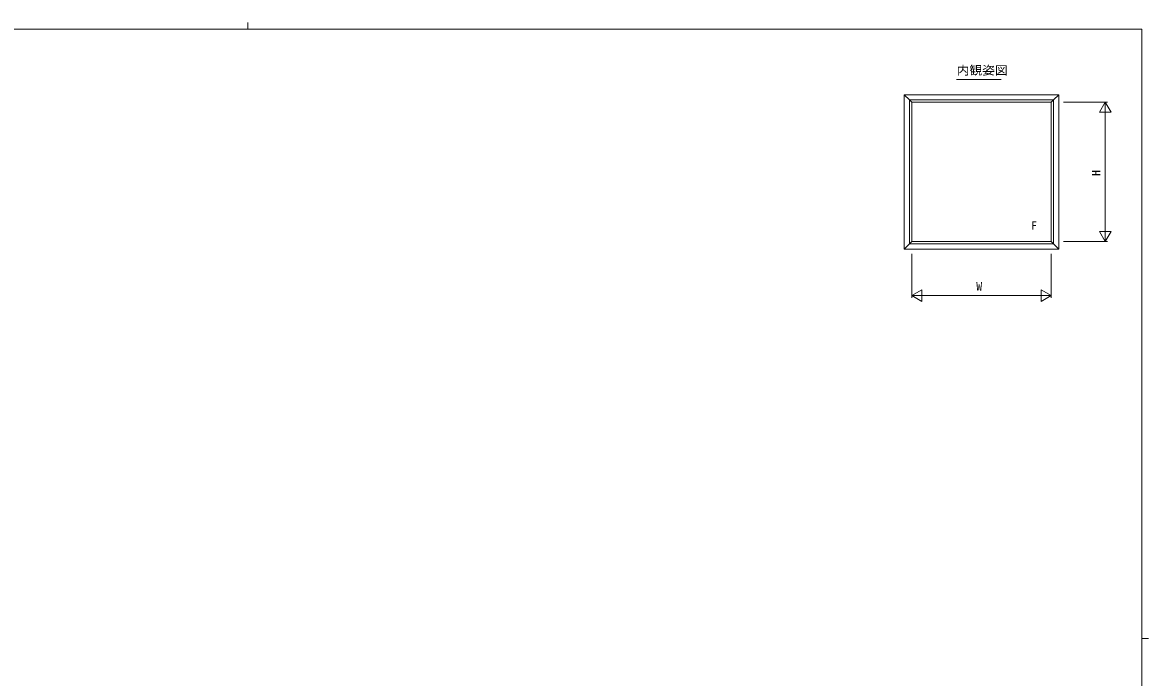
# Model space of a CAD drawing. Units: millimetres on the paper. Extents: x -420 to 373, y -297 to 267.
# Drawn here: x -129.6 to 355.1, y -14.9 to 267.2 of the extents above; entities that cross this region are included whole.
import ezdxf
from ezdxf.enums import TextEntityAlignment as Align

# ---------------------------------------------------------------- set-up
doc = ezdxf.new("R2010")
doc.units = ezdxf.units.MM
for name, color, linetype, lineweight in [('0-1_YKK_ZWAK', 7, 'Continuous', 9), ('0-3_YKK_12', 2, 'Continuous', 9), ('0-4_YKK_D', 6, 'Continuous', 9), ('0-5_YKK_A1', 4, 'Continuous', 9)]:
    doc.layers.add(name, color=color, linetype=linetype, lineweight=lineweight)
doc.layers.add('0-2_USER1', color=3, linetype='Continuous')
doc.styles.add('ＭＳ ゴシック', font='')
doc.styles.get('ＭＳ ゴシック').set_extended_font_data('MS Gothic')

msp = doc.modelspace()

# ---------------------------------------------------------------- linework, layer by layer
at = {"layer": '0-1_YKK_ZWAK'}
for p, q in [((-32.686, 267.2), (-32.686, 264.4)), ((352.3, 264.4), (-417.7, 264.4)), ((352.3, 264.4), (352.3, -260.6)), ((352.3, 1.9), (355.1, 1.9))]:
    msp.add_line(p, q, dxfattribs=at)
at = {"layer": '0-3_YKK_12'}
msp.add_line((272.495, 242.638), (291.695, 242.638), dxfattribs=at)
at = {"layer": '0-4_YKK_D'}
for p, q in [((318.496, 232.859), (337.496, 232.859)), ((336.496, 232.859), (333.996, 228.529)), ((336.496, 232.859), (338.996, 228.529)), ((336.496, 232.859), (336.496, 224.199)), ((333.996, 228.529), (338.996, 228.529)), ((336.496, 177.859), (336.496, 227.859)), ((336.496, 172.859), (336.496, 181.519)), ((336.496, 172.859), (333.996, 177.189)), ((338.996, 177.189), (333.996, 177.189)), ((336.496, 172.859), (338.996, 177.189)), ((318.496, 172.859), (337.496, 172.859)), ((253.246, 167.609), (253.246, 148.609)), ((313.246, 167.609), (313.246, 148.609)), ((253.246, 149.609), (257.576, 152.109)), ((257.576, 147.109), (257.576, 152.109)), ((313.246, 149.609), (308.916, 152.109)), ((308.916, 152.109), (308.916, 147.109)), ((253.246, 149.609), (257.576, 147.109)), ((253.246, 149.609), (261.906, 149.609)), ((258.246, 149.609), (308.246, 149.609)), ((313.246, 149.609), (304.586, 149.609)), ((313.246, 149.609), (308.916, 147.109))]:
    msp.add_line(p, q, dxfattribs=at)
at = {"layer": '0-5_YKK_A1'}
for p, q in [((249.996, 236.109), (316.496, 236.109)), ((252.246, 233.859), (249.996, 236.109)), ((249.996, 236.109), (249.996, 169.609)), ((252.246, 233.859), (314.246, 233.859)), ((252.246, 233.859), (252.246, 171.859)), ((253.246, 232.859), (252.246, 233.859)), ((253.246, 232.859), (253.246, 172.859)), ((313.246, 232.859), (314.246, 233.859)), ((314.246, 233.859), (316.496, 236.109)), ((316.496, 236.109), (316.496, 169.609)), ((314.246, 171.859), (313.246, 172.859)), ((314.246, 171.859), (316.496, 169.609)), ((316.496, 169.609), (249.996, 169.609))]:
    msp.add_line(p, q, dxfattribs=at)
for points in [[(314.246, 233.859), (314.246, 171.859), (252.246, 171.859)], [(253.246, 232.859), (313.246, 232.859), (313.246, 172.859), (253.246, 172.859)], [(253.246, 172.859), (252.246, 171.859), (249.996, 169.609)]]:
    msp.add_lwpolyline(points, dxfattribs=at)

# ---------------------------------------------------------------- texts
at = {"layer": '0-2_USER1', "style": 'ＭＳ ゴシック', "width": 1.1}
msp.add_text('内観姿図', height=3.666, dxfattribs=at).set_placement((272.495, 243.638), align=Align.BOTTOM_LEFT)
at = {"layer": '0-4_YKK_D', "color": 3, "style": 'ＭＳ ゴシック'}
msp.add_text('H', height=3.666, rotation=90, dxfattribs=at).set_placement((335.496, 201.134), align=Align.BOTTOM_LEFT)
msp.add_text('W', height=3.666, dxfattribs=at).set_placement((280.977, 150.609), align=Align.BOTTOM_LEFT)
at = {"layer": '0-5_YKK_A1', "color": 3, "style": 'ＭＳ ゴシック'}
msp.add_text('F', height=3.666, dxfattribs=at).set_placement((304.587, 176.813), align=Align.BOTTOM_LEFT)

doc.saveas('drawing.dxf')
